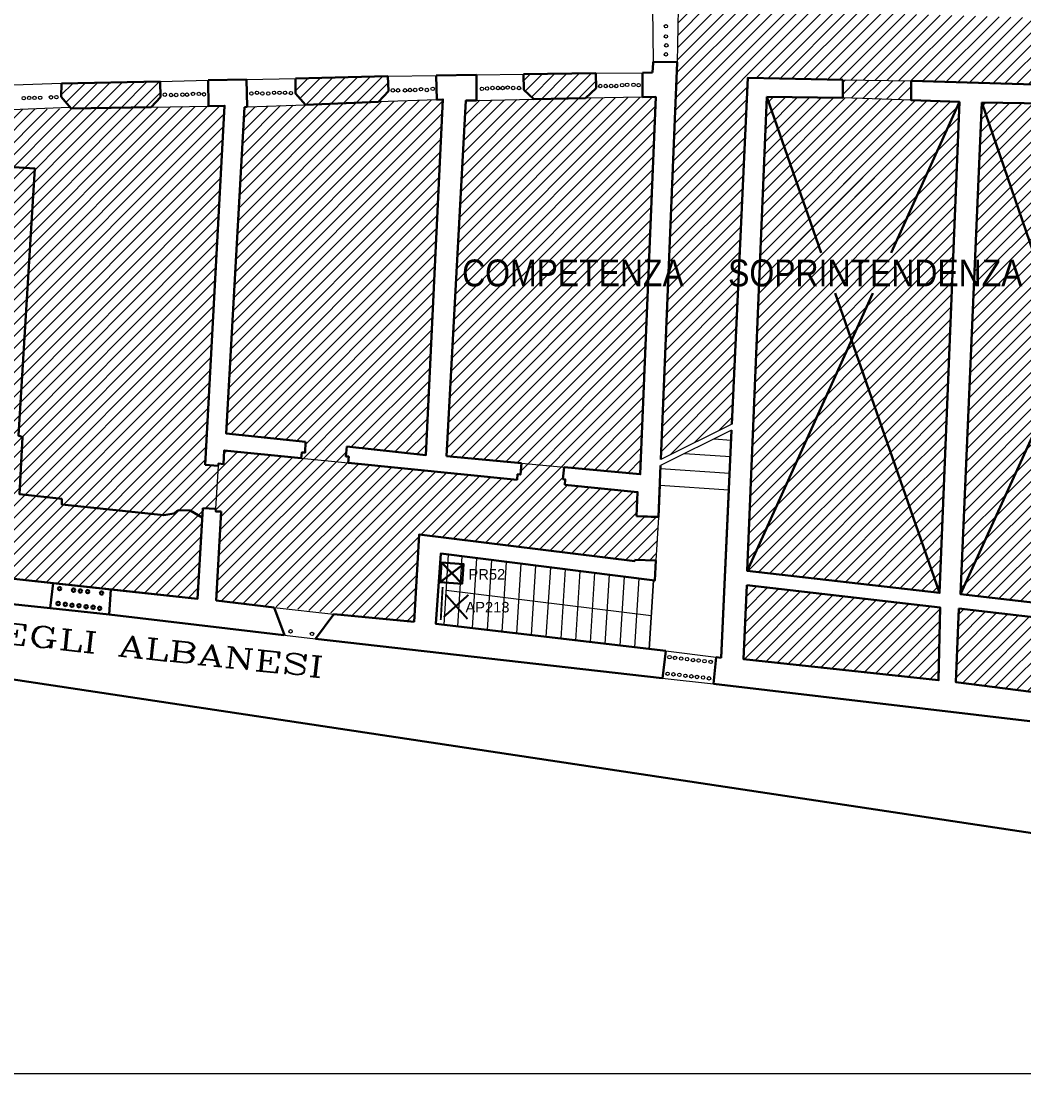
# Model space of a CAD drawing. Header units: millimetres. Extents: x 195 to 76808, y -2861 to 4318.
# Drawn here: x 10326 to 11472, y -2861 to -1659 of the extents above; entities that cross this region are included whole.
import ezdxf
from ezdxf.enums import TextEntityAlignment as Align

# ---------------------------------------------------------------- set-up
doc = ezdxf.new("R2010")
doc.units = ezdxf.units.MM
for name, color, linetype, lineweight in [('_sottile', 253, 'Continuous', 5), ('LAMPADINE', 30, 'Continuous', 30), ('muri', 7, 'Continuous', 9)]:
    doc.layers.add(name, color=color, linetype=linetype, lineweight=lineweight)
doc.styles.add('DITTA', font='COMPLEX.SHX', dxfattribs={"height": 60})
doc.styles.add('ducale_200', font='ARIAL.TTF', dxfattribs={"height": 1})
doc.styles.get("Standard").update_dxf_attribs({"font": 'ARIAL.TTF'})
pattern_1 = [(45, (71578.006, -17287.544), (-6.9156472, 6.9156472), [])]

# ---------------------------------------------------------------- blocks, each defined once
blk = doc.blocks.new('re')
at = {"const_width": 0.3}
for points in [[(51.55, 419.05), (51.66, 413.81)], [(55.72, 418.12), (52.08, 414.34)], [(52.09, 417.95), (55.87, 414.31)]]:
    blk.add_lwpolyline(points, dxfattribs=at)

msp = doc.modelspace()

# ---------------------------------------------------------------- hatches: boundary and pattern name
at = {"layer": '_sottile'}
h = msp.add_hatch(dxfattribs=at)
h.set_pattern_fill('ANSI31', color=256, scale=78.241616, style=0)
h.set_pattern_definition(pattern_1)
h.paths.add_polyline_path([(11660, -1660.1), (11579.6, -1657.9), (11578.9, -1657.9), (11499.4, -1655.7), (11344.3, -1651.4), (11262.4, -1649.1), (11165.9, -1646.4), (11165.9, -1644.1), (11077, -1641.6), (11076.9, -1644.8), (11075.9, -1706.5), (11057, -2159.8), (11138.3, -2119.3), (11156.6, -1723.8), (11264.9, -1726.1), (11343.2, -1727.4), (11497, -1732), (11579.6, -1733.2), (11656.4, -1735.3)])
h.paths.add_polyline_path([(10781, -2245.5), (11027.6, -2275.6), (11027.6, -2274.3), (11051.5, -2275.2), (11054.3, -2225.4), (11029.5, -2224.4), (11030.5, -2196.9), (10947.3, -2188.6), (10947.9, -2182.4), (10945.3, -2182.1), (10946.6, -2168.5), (10897.9, -2163.9), (10896.7, -2177), (10893.4, -2176.6), (10892.8, -2183.1), (10699.9, -2163.7), (10646.3, -2158.3), (10558.4, -2149.4), (10557.6, -2164.9), (10551.7, -2164.4), (10551.3, -2167.1), (10548.2, -2216.1), (10548.6, -2218.9), (10554.7, -2218.9), (10549.2, -2320.6), (10775.3, -2345)])
h.paths.add_polyline_path([(11051.3, -1745.7), (10834.5, -1749.9), (10812.3, -2155.9), (10897.9, -2163.9), (10946.6, -2168.5), (11033.6, -2176.6)])
h.paths.add_polyline_path([(10808.1, -1748.7), (10581.5, -1757.3), (10560.5, -2129.9), (10651.1, -2139.7), (10650.8, -2151.7), (10647, -2151.7), (10646.3, -2158.3), (10699.9, -2163.7), (10700.6, -2156.4), (10697.4, -2156.1), (10698.4, -2144.9), (10788.7, -2154.7)])
h.paths.add_polyline_path([(10745.4, -1722.2), (10639.6, -1724.6), (10639.6, -1741.7), (10651.3, -1754.7), (10734.4, -1751.5), (10745.8, -1739)])
h.paths.add_polyline_path([(10982.7, -1718.7), (10900.4, -1719.8), (10900.5, -1737.7), (10912, -1748.4), (10971.1, -1747.3), (10983.4, -1735.9)])
h.paths.add_polyline_path([(10485, -1728), (10372.4, -1730.6), (10372.1, -1745.8), (10383.5, -1759.1), (10474.8, -1757.4), (10485.4, -1745.9)])
h.paths.add_polyline_path([(10558.7, -1755.9), (10297.7, -1760.7), (10293.8, -1824.3), (10341.8, -1827.3), (10323.1, -2132.4), (10328, -2134.2), (10324.5, -2199.3), (10372.7, -2204.7), (10372.7, -2210.9), (10489.2, -2223.4), (10500.8, -2221.2), (10505.7, -2217.6), (10519.5, -2218.1), (10533.3, -2226.1), (10533.9, -2215.4), (10548.2, -2216.1), (10551.3, -2167.1), (10536.6, -2165.9)])
h.paths.add_polyline_path([(10533.3, -2226.1), (10519.5, -2218.1), (10505.7, -2217.6), (10500.8, -2221.2), (10489.2, -2223.4), (10372.7, -2210.9), (10372.7, -2204.7), (10324.5, -2199.3), (10328, -2134.2), (10323.1, -2132.4), (10341.8, -1827.3), (10293.8, -1824.3), (10265.3, -2290.4), (10527.8, -2318.6)])
h.paths.add_polyline_path([(10772.7, -1969.8), (11527.7, -1969.8), (11527.7, -1923.7), (10772.7, -1923.7)], flags=9)
h = msp.add_hatch(dxfattribs=at)
h.set_pattern_fill('ANSI31', color=256, scale=78.241616, style=0)
h.set_pattern_definition(pattern_1)
h.paths.add_polyline_path([(11652.4, -1758.6), (11579.6, -1755.3), (11496.1, -1753.2), (11424, -1752.1), (11399.3, -2313.4)])
h.paths.add_polyline_path([(11652.4, -1758.6), (11523.2, -2041.8), (11623.5, -2335.1)])
h.paths.add_polyline_path([(11876.4, -2135.7), (11663.6, -2101.2), (11758.2, -2295.7)])
h.paths.add_polyline_path([(11663.6, -2101.2), (11647.6, -2445.2), (11758.2, -2295.7)])
h.paths.add_polyline_path([(11876.4, -2135.7), (11758.2, -2295.7), (11842.6, -2469.2)])
h.paths.add_polyline_path([(11783.7, -1891.5), (11664.7, -2077.7), (11879.5, -2112.6)])
h.paths.add_polyline_path([(11925.1, -1670.3), (11783.7, -1891.5), (11879.5, -2112.6)])
h.paths.add_polyline_path([(11925.1, -1670.3), (11684.1, -1661.5), (11783.7, -1891.5)])
h.paths.add_polyline_path([(11684.1, -1661.5), (11664.7, -2077.7), (11783.7, -1891.5)])
h.paths.add_polyline_path([(11275, -2023.6), (11375.6, -2312.1), (11398.3, -1751.4), (11343, -1749.3), (11264.9, -1746.8), (11178.1, -1745.7), (11156, -2286.3)])
h.paths.add_polyline_path([(10772.7, -1969.8), (11527.7, -1969.8), (11527.7, -1923.7), (10772.7, -1923.7)], flags=25)
h.paths.add_polyline_path([(10772.7, -1969.8), (11527.7, -1969.8), (11527.7, -1923.7), (10772.7, -1923.7)], flags=25)
h = msp.add_hatch(dxfattribs=at)
h.set_pattern_fill('ANSI31', color=256, scale=78.241616, style=0)
h.set_pattern_definition([(45, (-49940.71, -20638.728), (-6.9156472, 6.9156472), [])])
h.paths.add_polyline_path([(11343.2, -1727.4), (11264.9, -1726.1), (11264.9, -1746.8), (11343, -1749.3)])
h = msp.add_hatch(dxfattribs=at)
h.set_pattern_fill('ANSI31', color=256, scale=78.241616, style=0)
h.set_pattern_definition(pattern_1)
h.paths.add_polyline_path([(11398.3, -1751.4), (11343, -1749.3), (11264.9, -1746.8), (11178.1, -1745.7), (11170.8, -1924.5), (11391.3, -1924.5)])
h = msp.add_hatch(dxfattribs=at)
h.set_pattern_fill('ANSI31', color=256, scale=78.241616, style=0)
h.set_pattern_definition(pattern_1)
h.paths.add_polyline_path([(11275, -2023.6), (11156, -2286.3), (11155.9, -2287), (11375.6, -2312.1)])
h.paths.add_polyline_path([(11523.2, -2041.8), (11399.3, -2313.4), (11623.3, -2339.4), (11623.5, -2335.1)])
h = msp.add_hatch(dxfattribs=at)
h.set_pattern_fill('ANSI31', color=256, scale=78.241616, style=0)
h.set_pattern_definition(pattern_1)
h.paths.add_polyline_path([(11623.3, -2356.2), (11397.4, -2329.8), (11394.2, -2414.1), (11622.6, -2443.2)])
h.paths.add_polyline_path([(11376.1, -2328.6), (11155.3, -2303.3), (11151.5, -2387.5), (11374.5, -2411.7)])

# ---------------------------------------------------------------- linework, layer by layer
for p, q in [((10485, -1728), (10540.1, -1726.8)), ((10583.7, -1725.8), (10639.6, -1724.6)), ((10584.4, -1757.2), (10651.3, -1754.7)), ((10474.8, -1757.4), (10540.4, -1756.2)), ((10646.3, -2158.3), (10699.9, -2163.7)), ((10551.3, -2167.1), (10548.2, -2216.1)), ((10897.9, -2163.9), (10946.6, -2168.5)), ((11055.8, -2188.9), (11134.9, -2194.2)), ((11043.8, -2376.1), (11048.7, -2297.7))]:
    msp.add_line(p, q, dxfattribs=at)
for points in [[(11047.5, -1644.1), (11048.3, -1705.8)], [(11076.9, -1644.8), (11075.9, -1706.5)], [(10982.7, -1718.7), (11036.1, -1718.2)], [(10372.4, -1730.6), (10317.4, -1732.3)], [(10745.4, -1722.2), (10800.6, -1721.2)], [(10846.6, -1720.5), (10900.4, -1719.8)], [(11264.9, -1726.1), (11343.2, -1727.4)], [(10801.2, -1749), (10734.4, -1751.5)], [(10846.5, -1749.7), (10912, -1748.4)], [(11036.1, -1746), (10971.2, -1747.3)], [(11343, -1749.3), (11264.9, -1746.8)], [(10381.6, -1757.7), (10315.8, -1760.4)], [(11138, -2126.4), (11056.7, -2166.4)], [(11138.3, -2119.3), (11057, -2159.8)], [(11118, -2136.2), (11137.5, -2137.5)], [(11084.1, -2152.9), (11136.6, -2156.4)], [(11056.6, -2170), (11135.7, -2175.3)], [(11055.8, -2188.9), (11134.9, -2194.2)], [(10814.3, -2268.2), (10809.2, -2348.6)], [(10829.9, -2270.2), (10824.9, -2350.4)], [(10846.7, -2272.3), (10841.7, -2352.4)], [(10863.6, -2274.4), (10858.6, -2354.4)], [(10880.4, -2276.5), (10875.4, -2356.3)], [(10897.2, -2278.6), (10892.3, -2358.3)], [(10914.1, -2280.8), (10909.1, -2360.3)], [(10930.9, -2282.9), (10925.9, -2362.3)], [(10947.7, -2285), (10942.8, -2364.2)], [(10964.6, -2287.1), (10959.6, -2366.2)], [(10981.4, -2289.2), (10976.5, -2368.2)], [(10998.2, -2291.3), (10993.3, -2370.1)], [(11015.1, -2293.5), (11010.1, -2372.1)], [(11031.9, -2295.6), (11027, -2374.1)], [(11048.7, -2297.7), (11043.8, -2376.1)], [(10811.7, -2308.9), (11046.2, -2337.7)], [(10615.5, -2328.6), (10683.4, -2336.1)], [(10627.1, -2360.2), (10662.7, -2364.5)], [(11062.7, -2378.3), (11120.3, -2385.2)], [(11058.5, -2409.5), (11117.3, -2416)]]:
    msp.add_lwpolyline(points, dxfattribs=at)
for centre in [(11062.9, -1665.1), (11062.9, -1676.7), (11063.4, -1686.9), (11062.9, -1697.2), (11012.9, -1732.4), (11018.7, -1732), (11025.9, -1732), (11031.7, -1732.4), (10490.5, -1743.2), (10497.6, -1743.6), (10503.4, -1743.6), (10510.6, -1743.2), (10515.9, -1743.2), (10522.6, -1742.3), (10529.3, -1742.3), (10535.1, -1742.8), (10589.4, -1741.9), (10595.7, -1741), (10601.9, -1741.9), (10608.6, -1741.9), (10615.3, -1741), (10621.5, -1741), (10627.8, -1741), (10634.5, -1741.4), (10751, -1738.3), (10756.8, -1738.3), (10764.8, -1738.3), (10770.6, -1737.9), (10776.4, -1737.9), (10783.1, -1737), (10789.8, -1737.9), (10796.5, -1736.5), (10852.8, -1736.5), (10858.6, -1736.1), (10864.8, -1735.6), (10871.1, -1735.6), (10876.4, -1735.6), (10882.1, -1735.1), (10888.4, -1735.6), (10895.1, -1735.6), (10987.9, -1733.3), (10994.2, -1733.3), (11000.4, -1733.3), (11006.2, -1733.3), (10329.3, -1747.2), (10335.5, -1746.9), (10341.5, -1746.9), (10348, -1746.7), (10360.4, -1746.2), (10366.6, -1746), (10634.1, -2355.9), (10658.6, -2358.8), (11067, -2385.4), (11073.3, -2386.2), (11080.4, -2387), (11087.1, -2387.7), (11093.9, -2388.7), (11100.3, -2389.2), (11107, -2389.9), (11114.1, -2390.8), (11064.8, -2404.3), (11071.5, -2405), (11078.3, -2405.6), (11085.2, -2406.6), (11092, -2407.3), (11098.5, -2408), (11105.4, -2408.6), (11112.1, -2409.6)]:
    msp.add_circle(centre, 1.97, dxfattribs=at)
at = {"layer": 'LAMPADINE'}
for p, q in [((10805.1, -2299.6), (10831.8, -2279.2)), ((10806.7, -2277.4), (10830.1, -2301.5))]:
    msp.add_line(p, q, dxfattribs=at)
msp.add_lwpolyline([(10806.7, -2277.4), (10831.8, -2279.2), (10830.1, -2301.5), (10805.1, -2299.6)], close=True, dxfattribs=at)
at = {"layer": 'muri', "linetype": 'ByBlock', "lineweight": 30}
for p, q in [((10808.1, -1748.7), (10788.7, -2154.7)), ((10812.3, -2155.9), (10834.5, -1749.9)), ((11051.3, -1745.7), (11033.6, -2176.6)), ((11178.1, -1745.7), (11240.2, -1923.7)), ((11320.2, -1923.7), (11398.3, -1751.4)), ((11424, -1752.1), (11482.8, -1923.7)), ((10558.7, -1755.9), (10536.6, -2165.9)), ((10560.5, -2129.9), (10581.5, -1757.3)), ((11399.3, -2313.4), (11652.4, -1758.6)), ((11155.6, -2287.2), (11299.4, -1969.8)), ((11256.2, -1969.8), (11375.6, -2312.1)), ((10651.1, -2139.7), (10560.5, -2129.9)), ((10557.6, -2164.9), (10558.4, -2149.4)), ((10558.4, -2149.4), (10646.3, -2158.3)), ((10646.3, -2158.3), (10647, -2151.7)), ((10647, -2151.7), (10650.8, -2151.7)), ((10650.8, -2151.7), (10651.1, -2139.7)), ((10698.4, -2144.9), (10697.4, -2156.1)), ((10788.7, -2154.7), (10698.4, -2144.9)), ((10697.4, -2156.1), (10700.6, -2156.4)), ((10700.6, -2156.4), (10699.9, -2163.7)), ((10699.9, -2163.7), (10892.8, -2183.1)), ((10897.9, -2163.9), (10812.3, -2155.9)), ((10536.6, -2165.9), (10551.3, -2167.1)), ((10551.3, -2167.1), (10551.7, -2164.4)), ((10551.7, -2164.4), (10557.6, -2164.9)), ((10896.7, -2177), (10897.9, -2163.9)), ((10946.6, -2168.5), (10945.3, -2182.1)), ((11033.6, -2176.6), (10946.6, -2168.5)), ((10892.8, -2183.1), (10893.4, -2176.6)), ((10893.4, -2176.6), (10896.7, -2177)), ((10945.3, -2182.1), (10947.9, -2182.4)), ((10947.9, -2182.4), (10947.3, -2188.6)), ((10947.3, -2188.6), (11030.5, -2196.9)), ((11030.5, -2196.9), (11029.5, -2224.4)), ((11054.3, -2225.4), (11055.8, -2188.9)), ((11134.9, -2194.2), (11126, -2386)), ((10533.9, -2215.4), (10527.8, -2318.6)), ((10548.2, -2216.1), (10533.9, -2215.4)), ((10548.6, -2218.9), (10548.2, -2216.1)), ((10554.7, -2218.9), (10548.6, -2218.9)), ((10549.2, -2320.6), (10554.7, -2218.9)), ((11029.5, -2224.4), (11054.3, -2225.4)), ((10781, -2245.5), (10775.3, -2345)), ((11027.6, -2275.6), (10781, -2245.5)), ((11051.5, -2275.2), (11027.6, -2274.3)), ((11027.6, -2274.3), (11027.6, -2275.6)), ((11050.2, -2297.9), (11051.5, -2275.2)), ((10527.8, -2318.6), (10265.3, -2290.4)), ((11048.7, -2297.7), (11050.2, -2297.9))]:
    msp.add_line(p, q, dxfattribs=at)
at = {"layer": 'muri'}
msp.add_line((11054.3, -2225.4), (11051.5, -2275.2), dxfattribs=at)
msp.add_lwpolyline([(9031.9, -2861.2), (9031.9, 108.8), (13231.9, 108.8), (13231.9, -2861.2)], close=True, dxfattribs=at)
at = {"layer": 'muri', "linetype": 'ByBlock', "lineweight": 30}
for points in [[(11048.3, -1706.9), (11048.3, -1705.8)], [(11075.9, -1706), (11048.3, -1705.8)], [(11075.9, -1706.5), (11057, -2159.8)], [(11075.9, -1706.5), (11075.9, -1706)], [(10982.7, -1718.7), (10900.4, -1719.8)], [(10982.7, -1718.7), (10983.4, -1735.9)], [(11036.1, -1718.2), (11047.6, -1717.8)], [(11036.1, -1718.2), (11036.1, -1746)], [(11048.3, -1706.9), (11047.6, -1717.8)], [(10372.4, -1730.6), (10372.1, -1745.8)], [(10372.4, -1730.6), (10485, -1728)], [(10485, -1728), (10485.4, -1745.9), (10474.8, -1757.4)], [(10540.1, -1726.8), (10583.7, -1725.8)], [(10540.1, -1726.8), (10540.4, -1756.2)], [(10583.7, -1725.8), (10584.4, -1757.2)], [(10639.6, -1724.6), (10745.4, -1722.2)], [(10639.6, -1724.6), (10639.6, -1741.7), (10651.3, -1754.7)], [(10745.4, -1722.2), (10745.8, -1739), (10734.4, -1751.5)], [(10846.6, -1720.5), (10800.6, -1721.2)], [(10800.6, -1721.2), (10801.2, -1749)], [(10846.5, -1749.7), (10846.6, -1720.5)], [(10900.4, -1719.8), (10900.5, -1737.7)], [(11264.9, -1726.1), (11156.6, -1723.8), (11138.3, -2119.3)], [(11264.9, -1726.1), (11264.9, -1746.8), (11264.9, -1746.8), (11264.9, -1746.8)], [(11343.2, -1727.4), (11343, -1749.3), (11343, -1749.3), (11343, -1749.3)], [(11497, -1732), (11343.2, -1727.4)], [(10900.5, -1737.7), (10912, -1748.4)], [(10983.4, -1735.9), (10971.1, -1747.3)], [(10372.1, -1745.8), (10383.5, -1759.1)], [(10651.3, -1754.7), (10734.4, -1751.5)], [(10801.2, -1749), (10808.1, -1748.7), (10788.7, -2154.7), (10698.4, -2144.9)], [(10812.3, -2155.9), (10834.5, -1749.9), (10846.5, -1749.7)], [(10912, -1748.4), (10971.1, -1747.3)], [(11036.1, -1746), (11051.3, -1745.7), (11033.6, -2176.6), (10946.6, -2168.5)], [(11343, -1749.3), (11398.3, -1751.4), (11375.6, -2312.1), (11155.9, -2287), (11178.1, -1745.7)], [(11178.1, -1745.7), (11264.9, -1746.8)], [(11579.6, -1755.3), (11652.4, -1758.6), (11623.3, -2339.4), (11399.3, -2313.4), (11424, -1752.1)], [(11424, -1752.1), (11424, -1752.1)], [(11496.1, -1753.2), (11424, -1752.1), (11424, -1752.1)], [(10297.7, -1760.7), (10265.3, -2290.4), (10362.8, -2300.9)], [(10474.8, -1757.4), (10383.5, -1759.1)], [(10536.6, -2165.9), (10558.7, -1755.9), (10540.4, -1756.2)], [(10651.1, -2139.7), (10560.5, -2129.9), (10581.5, -1757.3)], [(10581.5, -1757.3), (10584.4, -1757.2)], [(10533.3, -2226.1), (10519.5, -2218.1), (10505.7, -2217.6), (10500.8, -2221.2), (10489.2, -2223.4), (10372.7, -2210.9), (10372.7, -2204.7), (10324.5, -2199.3), (10328, -2134.2), (10323.1, -2132.4), (10341.8, -1827.3), (10293.8, -1824.3)], [(11138, -2126.4), (11126, -2386)], [(10557.6, -2164.9), (10558.4, -2149.4), (10646.3, -2158.3)], [(10651.1, -2139.7), (10650.8, -2151.7), (10647, -2151.7), (10646.3, -2158.3)], [(10698.4, -2144.9), (10697.4, -2156.1), (10700.6, -2156.4), (10699.9, -2163.7)], [(10699.9, -2163.7), (10892.8, -2183.1)], [(10897.9, -2163.9), (10812.3, -2155.9)], [(10536.6, -2165.9), (10551.3, -2167.1), (10551.7, -2164.4), (10557.6, -2164.9)], [(10897.9, -2163.9), (10896.7, -2177), (10893.4, -2176.6), (10892.8, -2183.1)], [(10946.6, -2168.5), (10945.3, -2182.1), (10947.9, -2182.4), (10947.3, -2188.6)], [(11056.7, -2166.4), (11054.3, -2225.3)], [(10947.3, -2188.6), (11030.5, -2196.9), (11029.5, -2224.4)], [(10428.9, -2308), (10527.8, -2318.6), (10533.9, -2215.4)], [(10533.9, -2215.4), (10548.2, -2216.1), (10548.6, -2218.9), (10554.7, -2218.9)], [(10615.5, -2328.6), (10549.2, -2320.6), (10554.7, -2218.9)], [(11054.3, -2225.3), (11029.5, -2224.4)], [(11027.6, -2275.6), (10781, -2245.5), (10775.3, -2345)], [(10359.6, -2329.4), (9765.4, -2266.5)], [(11062.7, -2378.3), (10800.2, -2347.5), (10805.6, -2267.1), (11050.2, -2297.9), (11051.5, -2275.2)], [(11051.5, -2275.2), (11027.6, -2274.3)], [(11027.6, -2274.3), (11027.6, -2275.6)], [(9479.3, -2291.9), (9738.9, -2323.8), (11850.4, -2641.9)], [(10362.8, -2300.9), (10359.6, -2329.4)], [(10362.8, -2300.9), (10428.9, -2308)], [(11155.3, -2303.3), (11376.1, -2328.6), (11374.5, -2411.7), (11151.5, -2387.5), (11155.3, -2303.3)], [(10428.9, -2308), (10426.8, -2336.8)], [(10426.8, -2336.8), (10359.6, -2329.4)], [(10627.1, -2360.2), (10615.5, -2328.6)], [(11397.4, -2329.8), (11394.2, -2414.1), (11622.6, -2443.2), (11623.3, -2356.2)], [(11397.4, -2329.8), (11623.3, -2356.2)], [(10626.6, -2360.1), (10426.8, -2336.8)], [(10683.4, -2336.1), (10662.7, -2364.5)], [(10683.4, -2336.1), (10775.3, -2345)], [(11058.5, -2409.5), (10662.7, -2364.5)], [(11062.7, -2378.3), (11059.2, -2409.6)], [(11120.3, -2385.2), (11117.3, -2416)], [(11126, -2386), (11120.3, -2385.2)], [(11478.6, -2458.4), (11117.3, -2416)]]:
    msp.add_lwpolyline(points, dxfattribs=at)
for centre in [(10370.2, -2307.1), (10386.2, -2308.9), (10394, -2309.9), (10402.4, -2310.5), (10418.2, -2312.2), (10368.6, -2324.1), (10376.8, -2325.1), (10384.4, -2326.1), (10392.4, -2326.7), (10400.6, -2327.8), (10408.6, -2328.4), (10416.1, -2329.6)]:
    msp.add_circle(centre, 1.97, dxfattribs=at)

# ---------------------------------------------------------------- block references
at = {"layer": 'LAMPADINE', "xscale": 7.2270684814363, "yscale": 7.2270684814363, "zscale": 7.227068481435456, "rotation": 355.5303458958384}
msp.add_blockref('re', (10200.4, -5295.5), dxfattribs=at)

# ---------------------------------------------------------------- texts
at = {"layer": 'LAMPADINE', "color": 150, "char_height": 12, "width": 613.6, "attachment_point": 1, "line_spacing_factor": 0.75, "style": 'ducale_200'}
for s, insert in [('PR52', (10837.4, -2284.8)), ('AP213', (10833.9, -2322.3))]:
    msp.add_mtext(s, dxfattribs=dict(at, insert=insert))
at = {"layer": 'muri', "width": 0.85}
msp.add_text('COMPETENZA     SOPRINTENDENZA', height=30.711, dxfattribs=at).set_placement((11150.2, -1962.1), align=Align.CENTER)
at = {"layer": 'muri', "style": 'DITTA', "width": 1.5}
msp.add_text('CALLE DEGLI ALBANESI', height=23.624, rotation=353.8681, dxfattribs=at).set_placement((10383.3, -2377.7), align=Align.CENTER)

doc.saveas('drawing.dxf')
